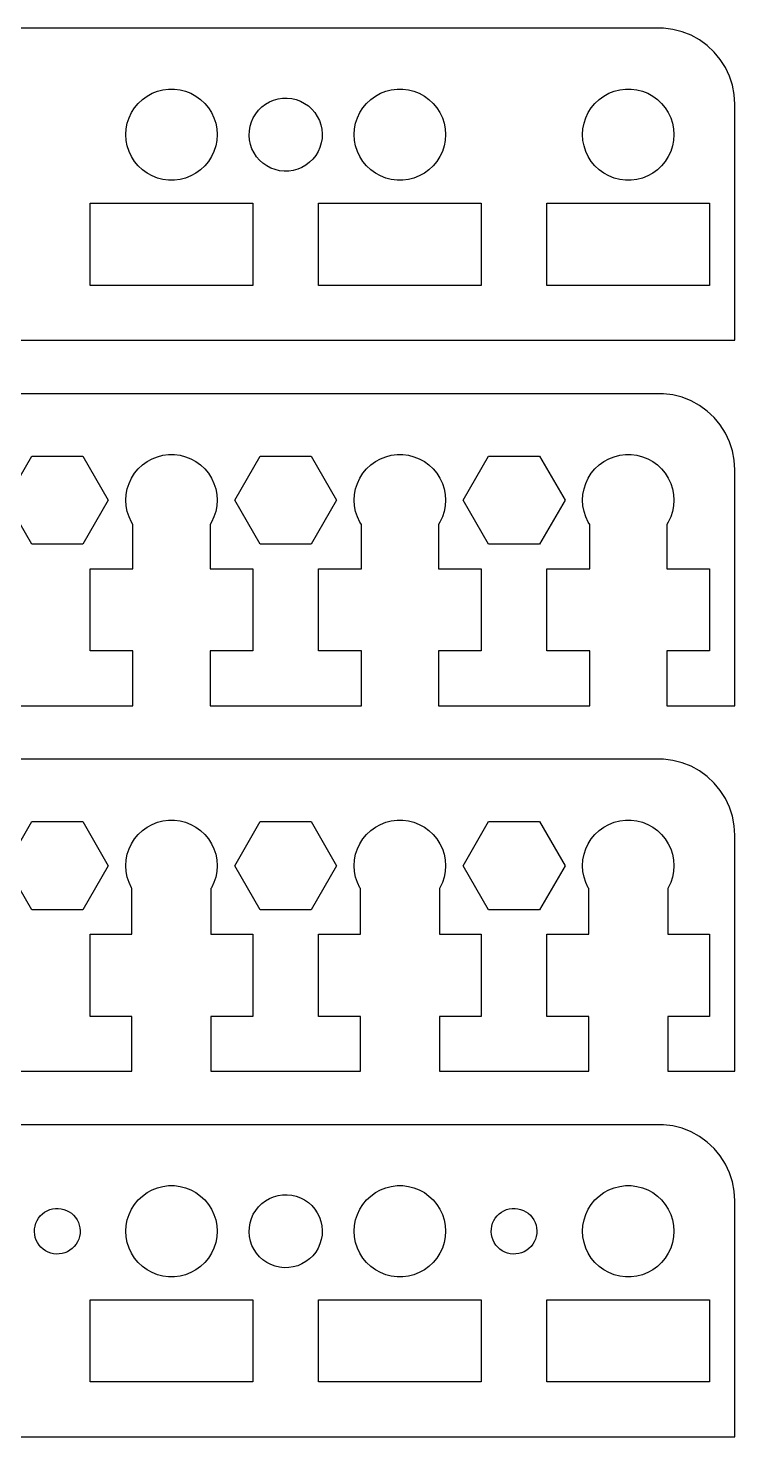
# Model space of a CAD drawing. Header units: metres. Extents: x -52 to 52, y 0 to 92.
# Drawn here: x 5.6 to 52, y 0 to 92.5 of the extents above; entities that cross this region are included whole.
import ezdxf

# ---------------------------------------------------------------- set-up
doc = ezdxf.new("R2010")
doc.units = ezdxf.units.M

msp = doc.modelspace()

# ---------------------------------------------------------------- linework, layer by layer
for p, q in [((47.3139, 92.4901), (-47.3139, 92.4901)), ((47.9369, 92.4114), (47.3139, 92.4901)), ((48.5451, 92.2553), (47.9369, 92.4114)), ((49.1289, 92.0241), (48.5451, 92.2553)), ((49.6791, 91.7216), (49.1289, 92.0241)), ((50.1871, 91.3526), (49.6791, 91.7216)), ((50.6448, 90.9227), (50.1871, 91.3526)), ((51.0451, 90.4389), (50.6448, 90.9227)), ((51.3815, 89.9088), (51.0451, 90.4389)), ((51.6489, 89.3406), (51.3815, 89.9088)), ((51.8429, 88.7434), (51.6489, 89.3406)), ((13.0877, 87.8115), (13.3925, 88.033)), ((13.3925, 88.033), (13.7227, 88.2145)), ((13.7227, 88.2145), (14.0729, 88.3532)), ((14.0729, 88.3532), (14.4379, 88.4469)), ((14.4379, 88.4469), (14.8116, 88.4941)), ((14.8116, 88.4941), (15.1884, 88.4941)), ((15.1884, 88.4941), (15.5621, 88.4469)), ((15.5621, 88.4469), (15.927, 88.3532)), ((15.927, 88.3532), (16.2773, 88.2145)), ((16.2773, 88.2145), (16.6075, 88.033)), ((16.6075, 88.033), (16.9123, 87.8115)), ((22.001, 87.8475), (22.2992, 87.8916)), ((22.2992, 87.8916), (22.6005, 87.8979)), ((22.6005, 87.8979), (22.9002, 87.8664)), ((22.9002, 87.8664), (23.1937, 87.7976)), ((28.0877, 87.8115), (28.3925, 88.033)), ((28.3925, 88.033), (28.7227, 88.2145)), ((28.7227, 88.2145), (29.0729, 88.3532)), ((29.0729, 88.3532), (29.4379, 88.4469)), ((29.4379, 88.4469), (29.8116, 88.4941)), ((29.8116, 88.4941), (30.1884, 88.4941)), ((30.1884, 88.4941), (30.5621, 88.4469)), ((30.5621, 88.4469), (30.927, 88.3532)), ((30.927, 88.3532), (31.2773, 88.2145)), ((31.2773, 88.2145), (31.6075, 88.033)), ((31.6075, 88.033), (31.9123, 87.8115)), ((43.0877, 87.8115), (43.3925, 88.033)), ((43.3925, 88.033), (43.7227, 88.2145)), ((43.7227, 88.2145), (44.0729, 88.3532)), ((44.0729, 88.3532), (44.4379, 88.4469)), ((44.4379, 88.4469), (44.8116, 88.4941)), ((44.8116, 88.4941), (45.1884, 88.4941)), ((45.1884, 88.4941), (45.5621, 88.4469)), ((45.5621, 88.4469), (45.927, 88.3532)), ((45.927, 88.3532), (46.2773, 88.2145)), ((46.2773, 88.2145), (46.6075, 88.033)), ((46.6075, 88.033), (46.9123, 87.8115)), ((51.9606, 88.1267), (51.8429, 88.7434)), ((52, 87.5), (51.9606, 88.1267)), ((12.2107, 86.6044), (12.3711, 86.9453)), ((12.3711, 86.9453), (12.5729, 87.2634)), ((12.5729, 87.2634), (12.8131, 87.5536)), ((12.8131, 87.5536), (13.0877, 87.8115)), ((16.9123, 87.8115), (17.1869, 87.5536)), ((17.1869, 87.5536), (17.427, 87.2634)), ((17.427, 87.2634), (17.6289, 86.9453)), ((17.6289, 86.9453), (17.7893, 86.6044)), ((20.5292, 86.8697), (20.7164, 87.1059)), ((20.7164, 87.1059), (20.9318, 87.3168)), ((20.9318, 87.3168), (21.1719, 87.499)), ((21.1719, 87.499), (21.4329, 87.6497)), ((21.4329, 87.6497), (21.7107, 87.7665)), ((21.7107, 87.7665), (22.001, 87.8475)), ((23.1937, 87.7976), (23.4762, 87.6925)), ((23.4762, 87.6925), (23.7433, 87.5529)), ((23.7433, 87.5529), (23.9908, 87.3809)), ((23.9908, 87.3809), (24.2147, 87.1792)), ((24.2147, 87.1792), (24.4117, 86.951)), ((24.4117, 86.951), (24.5785, 86.7)), ((27.2107, 86.6044), (27.3711, 86.9453)), ((27.3711, 86.9453), (27.5729, 87.2634)), ((27.5729, 87.2634), (27.8131, 87.5536)), ((27.8131, 87.5536), (28.0877, 87.8115)), ((31.9123, 87.8115), (32.1869, 87.5536)), ((32.1869, 87.5536), (32.427, 87.2634)), ((32.427, 87.2634), (32.6289, 86.9453)), ((32.6289, 86.9453), (32.7893, 86.6044)), ((42.2107, 86.6044), (42.3711, 86.9453)), ((42.3711, 86.9453), (42.5729, 87.2634)), ((42.5729, 87.2634), (42.8131, 87.5536)), ((42.8131, 87.5536), (43.0877, 87.8115)), ((46.9123, 87.8115), (47.1869, 87.5536)), ((47.1869, 87.5536), (47.427, 87.2634)), ((47.427, 87.2634), (47.6289, 86.9453)), ((47.6289, 86.9453), (47.7893, 86.6044)), ((52, 72), (52, 87.5)), ((12.0237, 85.876), (12.0942, 86.2461)), ((12.0942, 86.2461), (12.2107, 86.6044)), ((17.7893, 86.6044), (17.9057, 86.2461)), ((17.9057, 86.2461), (17.9763, 85.876)), ((20.1131, 85.7509), (20.1634, 86.048)), ((20.1634, 86.048), (20.2505, 86.3366)), ((20.2505, 86.3366), (20.3731, 86.6119)), ((20.3731, 86.6119), (20.5292, 86.8697)), ((24.5785, 86.7), (24.7125, 86.43)), ((24.7125, 86.43), (24.8116, 86.1454)), ((24.8116, 86.1454), (24.8743, 85.8506)), ((27.0237, 85.876), (27.0942, 86.2461)), ((27.0942, 86.2461), (27.2107, 86.6044)), ((32.7893, 86.6044), (32.9057, 86.2461)), ((32.9057, 86.2461), (32.9763, 85.876)), ((42.0237, 85.876), (42.0942, 86.2461)), ((42.0942, 86.2461), (42.2107, 86.6044)), ((47.7893, 86.6044), (47.9057, 86.2461)), ((47.9057, 86.2461), (47.9763, 85.876)), ((12, 85.5), (12.0237, 85.876)), ((12.0237, 85.124), (12, 85.5)), ((12.0942, 84.7539), (12.0237, 85.124)), ((17.9763, 85.124), (17.9057, 84.7539)), ((17.9763, 85.876), (18, 85.5)), ((18, 85.5), (17.9763, 85.124)), ((20.1005, 85.4497), (20.1131, 85.7509)), ((20.1257, 85.1494), (20.1005, 85.4497)), ((20.1884, 84.8546), (20.1257, 85.1494)), ((24.8868, 85.2491), (24.8366, 84.952)), ((24.8743, 85.8506), (24.8995, 85.5502)), ((24.8995, 85.5502), (24.8868, 85.2491)), ((27, 85.5), (27.0237, 85.876)), ((27.0237, 85.124), (27, 85.5)), ((27.0942, 84.7539), (27.0237, 85.124)), ((32.9763, 85.124), (32.9057, 84.7539)), ((32.9763, 85.876), (33, 85.5)), ((33, 85.5), (32.9763, 85.124)), ((42, 85.5), (42.0237, 85.876)), ((42.0237, 85.124), (42, 85.5)), ((42.0942, 84.7539), (42.0237, 85.124)), ((47.9763, 85.124), (47.9057, 84.7539)), ((47.9763, 85.876), (48, 85.5)), ((48, 85.5), (47.9763, 85.124)), ((12.2107, 84.3956), (12.0942, 84.7539)), ((12.3711, 84.0547), (12.2107, 84.3956)), ((17.7893, 84.3956), (17.6289, 84.0547)), ((17.9057, 84.7539), (17.7893, 84.3956)), ((20.2875, 84.57), (20.1884, 84.8546)), ((20.4215, 84.3), (20.2875, 84.57)), ((20.5883, 84.049), (20.4215, 84.3)), ((24.6269, 84.3881), (24.4707, 84.1303)), ((24.7495, 84.6634), (24.6269, 84.3881)), ((24.8366, 84.952), (24.7495, 84.6634)), ((27.2107, 84.3956), (27.0942, 84.7539)), ((27.3711, 84.0547), (27.2107, 84.3956)), ((32.7893, 84.3956), (32.6289, 84.0547)), ((32.9057, 84.7539), (32.7893, 84.3956)), ((42.2107, 84.3956), (42.0942, 84.7539)), ((42.3711, 84.0547), (42.2107, 84.3956)), ((47.7893, 84.3956), (47.6289, 84.0547)), ((47.9057, 84.7539), (47.7893, 84.3956)), ((12.5729, 83.7366), (12.3711, 84.0547)), ((12.8131, 83.4464), (12.5729, 83.7366)), ((13.0877, 83.1884), (12.8131, 83.4464)), ((17.1869, 83.4464), (16.9123, 83.1884)), ((17.427, 83.7366), (17.1869, 83.4464)), ((17.6289, 84.0547), (17.427, 83.7366)), ((20.7853, 83.8208), (20.5883, 84.049)), ((21.0092, 83.6191), (20.7853, 83.8208)), ((21.2567, 83.4471), (21.0092, 83.6191)), ((21.5238, 83.3075), (21.2567, 83.4471)), ((21.8063, 83.2024), (21.5238, 83.3075)), ((23.5671, 83.3503), (23.2893, 83.2335)), ((23.8281, 83.501), (23.5671, 83.3503)), ((24.0682, 83.6832), (23.8281, 83.501)), ((24.2835, 83.8941), (24.0682, 83.6832)), ((24.4707, 84.1303), (24.2835, 83.8941)), ((27.5729, 83.7366), (27.3711, 84.0547)), ((27.8131, 83.4464), (27.5729, 83.7366)), ((28.0877, 83.1884), (27.8131, 83.4464)), ((32.1869, 83.4464), (31.9123, 83.1884)), ((32.427, 83.7366), (32.1869, 83.4464)), ((32.6289, 84.0547), (32.427, 83.7366)), ((42.5729, 83.7366), (42.3711, 84.0547)), ((42.8131, 83.4464), (42.5729, 83.7366)), ((43.0877, 83.1884), (42.8131, 83.4464)), ((47.1869, 83.4464), (46.9123, 83.1884)), ((47.427, 83.7366), (47.1869, 83.4464)), ((47.6289, 84.0547), (47.427, 83.7366)), ((13.3925, 82.967), (13.0877, 83.1884)), ((13.7227, 82.7855), (13.3925, 82.967)), ((14.0729, 82.6468), (13.7227, 82.7855)), ((14.4379, 82.5531), (14.0729, 82.6468)), ((14.8116, 82.5059), (14.4379, 82.5531)), ((15.1884, 82.5059), (14.8116, 82.5059)), ((15.5621, 82.5531), (15.1884, 82.5059)), ((15.927, 82.6468), (15.5621, 82.5531)), ((16.2773, 82.7855), (15.927, 82.6468)), ((16.6075, 82.967), (16.2773, 82.7855)), ((16.9123, 83.1884), (16.6075, 82.967)), ((22.0997, 83.1336), (21.8063, 83.2024)), ((22.3995, 83.1021), (22.0997, 83.1336)), ((22.7008, 83.1084), (22.3995, 83.1021)), ((22.999, 83.1524), (22.7008, 83.1084)), ((23.2893, 83.2335), (22.999, 83.1524)), ((28.3925, 82.967), (28.0877, 83.1884)), ((28.7227, 82.7855), (28.3925, 82.967)), ((29.0729, 82.6468), (28.7227, 82.7855)), ((29.4379, 82.5531), (29.0729, 82.6468)), ((29.8116, 82.5059), (29.4379, 82.5531)), ((30.1884, 82.5059), (29.8116, 82.5059)), ((30.5621, 82.5531), (30.1884, 82.5059)), ((30.927, 82.6468), (30.5621, 82.5531)), ((31.2773, 82.7855), (30.927, 82.6468)), ((31.6075, 82.967), (31.2773, 82.7855)), ((31.9123, 83.1884), (31.6075, 82.967)), ((43.3925, 82.967), (43.0877, 83.1884)), ((43.7227, 82.7855), (43.3925, 82.967)), ((44.0729, 82.6468), (43.7227, 82.7855)), ((44.4379, 82.5531), (44.0729, 82.6468)), ((44.8116, 82.5059), (44.4379, 82.5531)), ((45.1884, 82.5059), (44.8116, 82.5059)), ((45.5621, 82.5531), (45.1884, 82.5059)), ((45.927, 82.6468), (45.5621, 82.5531)), ((46.2773, 82.7855), (45.927, 82.6468)), ((46.6075, 82.967), (46.2773, 82.7855)), ((46.9123, 83.1884), (46.6075, 82.967)), ((9.65337, 75.6), (9.65337, 81)), ((9.65337, 81), (20.3466, 81)), ((20.3466, 81), (20.3466, 75.6)), ((24.6534, 75.6), (24.6534, 81)), ((24.6534, 81), (35.3466, 81)), ((35.3466, 81), (35.3466, 75.6)), ((39.6534, 75.6), (39.6534, 81)), ((39.6534, 81), (50.3466, 81)), ((50.3466, 81), (50.3466, 75.6)), ((20.3466, 75.6), (9.65337, 75.6)), ((35.3466, 75.6), (24.6534, 75.6)), ((50.3466, 75.6), (39.6534, 75.6)), ((-52, 72), (52, 72)), ((47.3139, 68.4901), (-47.3139, 68.4901)), ((47.9369, 68.4114), (47.3139, 68.4901)), ((48.5451, 68.2553), (47.9369, 68.4114)), ((49.1289, 68.0241), (48.5451, 68.2553)), ((49.6791, 67.7216), (49.1289, 68.0241)), ((50.1871, 67.3526), (49.6791, 67.7216)), ((50.6448, 66.9227), (50.1871, 67.3526)), ((51.0451, 66.4389), (50.6448, 66.9227)), ((51.3815, 65.9088), (51.0451, 66.4389)), ((51.6489, 65.3406), (51.3815, 65.9088)), ((51.8429, 64.7434), (51.6489, 65.3406)), ((51.9606, 64.1267), (51.8429, 64.7434)), ((4.15341, 61.5), (5.82671, 64.3982)), ((5.82671, 64.3982), (9.17329, 64.3982)), ((9.17329, 64.3982), (10.8466, 61.5)), ((13.0877, 63.8115), (13.3925, 64.033)), ((13.3925, 64.033), (13.7227, 64.2145)), ((13.7227, 64.2145), (14.0729, 64.3532)), ((14.0729, 64.3532), (14.4379, 64.4469)), ((14.4379, 64.4469), (14.8116, 64.4941)), ((14.8116, 64.4941), (15.1884, 64.4941)), ((15.1884, 64.4941), (15.5621, 64.4469)), ((15.5621, 64.4469), (15.927, 64.3532)), ((15.927, 64.3532), (16.2773, 64.2145)), ((16.2773, 64.2145), (16.6075, 64.033)), ((16.6075, 64.033), (16.9123, 63.8115)), ((19.1534, 61.5), (20.8267, 64.3982)), ((20.8267, 64.3982), (24.1733, 64.3982)), ((24.1733, 64.3982), (25.8466, 61.5)), ((28.0877, 63.8115), (28.3925, 64.033)), ((28.3925, 64.033), (28.7227, 64.2145)), ((28.7227, 64.2145), (29.0729, 64.3532)), ((29.0729, 64.3532), (29.4379, 64.4469)), ((29.4379, 64.4469), (29.8116, 64.4941)), ((29.8116, 64.4941), (30.1884, 64.4941)), ((30.1884, 64.4941), (30.5621, 64.4469)), ((30.5621, 64.4469), (30.927, 64.3532)), ((30.927, 64.3532), (31.2773, 64.2145)), ((31.2773, 64.2145), (31.6075, 64.033)), ((31.6075, 64.033), (31.9123, 63.8115)), ((34.1534, 61.5), (35.8267, 64.3982)), ((35.8267, 64.3982), (39.1733, 64.3982)), ((39.1733, 64.3982), (40.8466, 61.5)), ((43.0877, 63.8115), (43.3925, 64.033)), ((43.3925, 64.033), (43.7227, 64.2145)), ((43.7227, 64.2145), (44.0729, 64.3532)), ((44.0729, 64.3532), (44.4379, 64.4469)), ((44.4379, 64.4469), (44.8116, 64.4941)), ((44.8116, 64.4941), (45.1884, 64.4941)), ((45.1884, 64.4941), (45.5621, 64.4469)), ((45.5621, 64.4469), (45.927, 64.3532)), ((45.927, 64.3532), (46.2773, 64.2145)), ((46.2773, 64.2145), (46.6075, 64.033)), ((46.6075, 64.033), (46.9123, 63.8115)), ((52, 63.5), (51.9606, 64.1267)), ((12.2107, 62.6044), (12.3711, 62.9453)), ((12.3711, 62.9453), (12.5729, 63.2634)), ((12.5729, 63.2634), (12.8131, 63.5536)), ((12.8131, 63.5536), (13.0877, 63.8115)), ((16.9123, 63.8115), (17.1869, 63.5536)), ((17.1869, 63.5536), (17.427, 63.2634)), ((17.427, 63.2634), (17.6289, 62.9453)), ((17.6289, 62.9453), (17.7893, 62.6044)), ((27.2107, 62.6044), (27.3711, 62.9453)), ((27.3711, 62.9453), (27.5729, 63.2634)), ((27.5729, 63.2634), (27.8131, 63.5536)), ((27.8131, 63.5536), (28.0877, 63.8115)), ((31.9123, 63.8115), (32.1869, 63.5536)), ((32.1869, 63.5536), (32.427, 63.2634)), ((32.427, 63.2634), (32.6289, 62.9453)), ((32.6289, 62.9453), (32.7893, 62.6044)), ((42.2107, 62.6044), (42.3711, 62.9453)), ((42.3711, 62.9453), (42.5729, 63.2634)), ((42.5729, 63.2634), (42.8131, 63.5536)), ((42.8131, 63.5536), (43.0877, 63.8115)), ((46.9123, 63.8115), (47.1869, 63.5536)), ((47.1869, 63.5536), (47.427, 63.2634)), ((47.427, 63.2634), (47.6289, 62.9453)), ((47.6289, 62.9453), (47.7893, 62.6044)), ((52, 48), (52, 63.5)), ((12.0237, 61.876), (12.0942, 62.2461)), ((12.0942, 62.2461), (12.2107, 62.6044)), ((17.7893, 62.6044), (17.9057, 62.2461)), ((17.9057, 62.2461), (17.9763, 61.876)), ((27.0237, 61.876), (27.0942, 62.2461)), ((27.0942, 62.2461), (27.2107, 62.6044)), ((32.7893, 62.6044), (32.9057, 62.2461)), ((32.9057, 62.2461), (32.9763, 61.876)), ((42.0237, 61.876), (42.0942, 62.2461)), ((42.0942, 62.2461), (42.2107, 62.6044)), ((47.7893, 62.6044), (47.9057, 62.2461)), ((47.9057, 62.2461), (47.9763, 61.876)), ((5.82671, 58.6018), (4.15341, 61.5)), ((10.8466, 61.5), (9.17329, 58.6018)), ((12, 61.5), (12.0237, 61.876)), ((12.0237, 61.124), (12, 61.5)), ((12.0942, 60.7539), (12.0237, 61.124)), ((17.9763, 61.124), (17.9057, 60.7539)), ((17.9763, 61.876), (18, 61.5)), ((18, 61.5), (17.9763, 61.124)), ((20.8267, 58.6018), (19.1534, 61.5)), ((25.8466, 61.5), (24.1733, 58.6018)), ((27, 61.5), (27.0237, 61.876)), ((27.0237, 61.124), (27, 61.5)), ((27.0942, 60.7539), (27.0237, 61.124)), ((32.9763, 61.124), (32.9057, 60.7539)), ((32.9763, 61.876), (33, 61.5)), ((33, 61.5), (32.9763, 61.124)), ((35.8267, 58.6018), (34.1534, 61.5)), ((40.8466, 61.5), (39.1733, 58.6018)), ((42, 61.5), (42.0237, 61.876)), ((42.0237, 61.124), (42, 61.5)), ((42.0942, 60.7539), (42.0237, 61.124)), ((47.9763, 61.124), (47.9057, 60.7539)), ((47.9763, 61.876), (48, 61.5)), ((48, 61.5), (47.9763, 61.124)), ((12.2107, 60.3956), (12.0942, 60.7539)), ((12.3711, 60.0547), (12.2107, 60.3956)), ((17.7893, 60.3956), (17.6289, 60.0547)), ((17.9057, 60.7539), (17.7893, 60.3956)), ((27.2107, 60.3956), (27.0942, 60.7539)), ((27.3711, 60.0547), (27.2107, 60.3956)), ((32.7893, 60.3956), (32.6289, 60.0547)), ((32.9057, 60.7539), (32.7893, 60.3956)), ((42.2107, 60.3956), (42.0942, 60.7539)), ((42.3711, 60.0547), (42.2107, 60.3956)), ((47.7893, 60.3956), (47.6289, 60.0547)), ((47.9057, 60.7539), (47.7893, 60.3956)), ((12.4693, 59.9), (12.3711, 60.0547)), ((12.4693, 57), (12.4693, 59.9)), ((17.6289, 60.0547), (17.5307, 59.9)), ((17.5307, 59.9), (17.5307, 57)), ((27.4693, 59.9), (27.3711, 60.0547)), ((27.4693, 57), (27.4693, 59.9)), ((32.6289, 60.0547), (32.5307, 59.9)), ((32.5307, 59.9), (32.5307, 57)), ((42.4693, 59.9), (42.3711, 60.0547)), ((42.4693, 57), (42.4693, 59.9)), ((47.6289, 60.0547), (47.5307, 59.9)), ((47.5307, 59.9), (47.5307, 57)), ((9.17329, 58.6018), (5.82671, 58.6018)), ((24.1733, 58.6018), (20.8267, 58.6018)), ((39.1733, 58.6018), (35.8267, 58.6018)), ((9.65337, 51.6), (9.65337, 57)), ((9.65337, 57), (12.4693, 57)), ((17.5307, 57), (20.3466, 57)), ((20.3466, 57), (20.3466, 51.6)), ((24.6534, 51.6), (24.6534, 57)), ((24.6534, 57), (27.4693, 57)), ((32.5307, 57), (35.3466, 57)), ((35.3466, 57), (35.3466, 51.6)), ((39.6534, 51.6), (39.6534, 57)), ((39.6534, 57), (42.4693, 57)), ((47.5307, 57), (50.3466, 57)), ((50.3466, 57), (50.3466, 51.6)), ((12.4693, 51.6), (9.65337, 51.6)), ((12.4693, 48), (12.4693, 51.6)), ((20.3466, 51.6), (17.5307, 51.6)), ((17.5307, 51.6), (17.5307, 48)), ((27.4693, 51.6), (24.6534, 51.6)), ((27.4693, 48), (27.4693, 51.6)), ((35.3466, 51.6), (32.5307, 51.6)), ((32.5307, 51.6), (32.5307, 48)), ((42.4693, 51.6), (39.6534, 51.6)), ((42.4693, 48), (42.4693, 51.6)), ((50.3466, 51.6), (47.5307, 51.6)), ((47.5307, 51.6), (47.5307, 48)), ((2.53072, 48), (12.4693, 48)), ((17.5307, 48), (27.4693, 48)), ((32.5307, 48), (42.4693, 48)), ((47.5307, 48), (52, 48)), ((47.3139, 44.4901), (-47.3139, 44.4901)), ((47.9369, 44.4114), (47.3139, 44.4901)), ((48.5451, 44.2553), (47.9369, 44.4114)), ((49.1289, 44.0241), (48.5451, 44.2553)), ((49.6791, 43.7216), (49.1289, 44.0241)), ((50.1871, 43.3526), (49.6791, 43.7216)), ((50.6448, 42.9227), (50.1871, 43.3526)), ((51.0451, 42.4389), (50.6448, 42.9227)), ((51.3815, 41.9088), (51.0451, 42.4389)), ((51.6489, 41.3406), (51.3815, 41.9088)), ((51.8429, 40.7434), (51.6489, 41.3406)), ((51.9606, 40.1267), (51.8429, 40.7434)), ((4.15341, 37.5), (5.82671, 40.3982)), ((5.82671, 40.3982), (9.17329, 40.3982)), ((9.17329, 40.3982), (10.8466, 37.5)), ((12.8131, 39.5536), (13.0877, 39.8115)), ((13.0877, 39.8115), (13.3925, 40.033)), ((13.3925, 40.033), (13.7227, 40.2145)), ((13.7227, 40.2145), (14.0729, 40.3532)), ((14.0729, 40.3532), (14.4379, 40.4469)), ((14.4379, 40.4469), (14.8116, 40.4941)), ((14.8116, 40.4941), (15.1884, 40.4941)), ((15.1884, 40.4941), (15.5621, 40.4469)), ((15.5621, 40.4469), (15.927, 40.3532)), ((15.927, 40.3532), (16.2773, 40.2145)), ((16.2773, 40.2145), (16.6075, 40.033)), ((16.6075, 40.033), (16.9123, 39.8115)), ((16.9123, 39.8115), (17.1869, 39.5536)), ((19.1534, 37.5), (20.8267, 40.3982)), ((20.8267, 40.3982), (24.1733, 40.3982)), ((24.1733, 40.3982), (25.8466, 37.5)), ((27.8131, 39.5536), (28.0877, 39.8115)), ((28.0877, 39.8115), (28.3925, 40.033)), ((28.3925, 40.033), (28.7227, 40.2145)), ((28.7227, 40.2145), (29.0729, 40.3532)), ((29.0729, 40.3532), (29.4379, 40.4469)), ((29.4379, 40.4469), (29.8116, 40.4941)), ((29.8116, 40.4941), (30.1884, 40.4941)), ((30.1884, 40.4941), (30.5621, 40.4469)), ((30.5621, 40.4469), (30.927, 40.3532)), ((30.927, 40.3532), (31.2773, 40.2145)), ((31.2773, 40.2145), (31.6075, 40.033)), ((31.6075, 40.033), (31.9123, 39.8115)), ((31.9123, 39.8115), (32.1869, 39.5536)), ((34.1534, 37.5), (35.8267, 40.3982)), ((35.8267, 40.3982), (39.1733, 40.3982)), ((39.1733, 40.3982), (40.8466, 37.5)), ((42.8131, 39.5536), (43.0877, 39.8115)), ((43.0877, 39.8115), (43.3925, 40.033)), ((43.3925, 40.033), (43.7227, 40.2145)), ((43.7227, 40.2145), (44.0729, 40.3532)), ((44.0729, 40.3532), (44.4379, 40.4469)), ((44.4379, 40.4469), (44.8116, 40.4941)), ((44.8116, 40.4941), (45.1884, 40.4941)), ((45.1884, 40.4941), (45.5621, 40.4469)), ((45.5621, 40.4469), (45.927, 40.3532)), ((45.927, 40.3532), (46.2773, 40.2145)), ((46.2773, 40.2145), (46.6075, 40.033)), ((46.6075, 40.033), (46.9123, 39.8115)), ((46.9123, 39.8115), (47.1869, 39.5536)), ((52, 39.5), (51.9606, 40.1267)), ((12.2107, 38.6044), (12.3711, 38.9453)), ((12.3711, 38.9453), (12.5729, 39.2634)), ((12.5729, 39.2634), (12.8131, 39.5536)), ((17.1869, 39.5536), (17.427, 39.2634)), ((17.427, 39.2634), (17.6289, 38.9453)), ((17.6289, 38.9453), (17.7893, 38.6044)), ((27.2107, 38.6044), (27.3711, 38.9453)), ((27.3711, 38.9453), (27.5729, 39.2634)), ((27.5729, 39.2634), (27.8131, 39.5536)), ((32.1869, 39.5536), (32.427, 39.2634)), ((32.427, 39.2634), (32.6289, 38.9453)), ((32.6289, 38.9453), (32.7893, 38.6044)), ((42.2107, 38.6044), (42.3711, 38.9453)), ((42.3711, 38.9453), (42.5729, 39.2634)), ((42.5729, 39.2634), (42.8131, 39.5536)), ((47.1869, 39.5536), (47.427, 39.2634)), ((47.427, 39.2634), (47.6289, 38.9453)), ((47.6289, 38.9453), (47.7893, 38.6044)), ((52, 24), (52, 39.5)), ((12.0237, 37.876), (12.0942, 38.2461)), ((12.0942, 38.2461), (12.2107, 38.6044)), ((17.7893, 38.6044), (17.9057, 38.2461)), ((17.9057, 38.2461), (17.9763, 37.876)), ((27.0237, 37.876), (27.0942, 38.2461)), ((27.0942, 38.2461), (27.2107, 38.6044)), ((32.7893, 38.6044), (32.9057, 38.2461)), ((32.9057, 38.2461), (32.9763, 37.876)), ((42.0237, 37.876), (42.0942, 38.2461)), ((42.0942, 38.2461), (42.2107, 38.6044)), ((47.7893, 38.6044), (47.9057, 38.2461)), ((47.9057, 38.2461), (47.9763, 37.876)), ((5.82671, 34.6018), (4.15341, 37.5)), ((10.8466, 37.5), (9.17329, 34.6018)), ((12, 37.5), (12.0237, 37.876)), ((12.0237, 37.124), (12, 37.5)), ((12.0942, 36.7539), (12.0237, 37.124)), ((17.9763, 37.124), (17.9057, 36.7539)), ((17.9763, 37.876), (18, 37.5)), ((18, 37.5), (17.9763, 37.124)), ((20.8267, 34.6018), (19.1534, 37.5)), ((25.8466, 37.5), (24.1733, 34.6018)), ((27, 37.5), (27.0237, 37.876)), ((27.0237, 37.124), (27, 37.5)), ((27.0942, 36.7539), (27.0237, 37.124)), ((32.9763, 37.124), (32.9057, 36.7539)), ((32.9763, 37.876), (33, 37.5)), ((33, 37.5), (32.9763, 37.124)), ((35.8267, 34.6018), (34.1534, 37.5)), ((40.8466, 37.5), (39.1733, 34.6018)), ((42, 37.5), (42.0237, 37.876)), ((42.0237, 37.124), (42, 37.5)), ((42.0942, 36.7539), (42.0237, 37.124)), ((47.9763, 37.124), (47.9057, 36.7539)), ((47.9763, 37.876), (48, 37.5)), ((48, 37.5), (47.9763, 37.124)), ((12.2107, 36.3956), (12.0942, 36.7539)), ((12.3711, 36.0547), (12.2107, 36.3956)), ((17.7893, 36.3956), (17.6289, 36.0547)), ((17.9057, 36.7539), (17.7893, 36.3956)), ((27.2107, 36.3956), (27.0942, 36.7539)), ((27.3711, 36.0547), (27.2107, 36.3956)), ((32.7893, 36.3956), (32.6289, 36.0547)), ((32.9057, 36.7539), (32.7893, 36.3956)), ((42.2107, 36.3956), (42.0942, 36.7539)), ((42.3711, 36.0547), (42.2107, 36.3956)), ((47.7893, 36.3956), (47.6289, 36.0547)), ((47.9057, 36.7539), (47.7893, 36.3956)), ((12.4058, 36), (12.3711, 36.0547)), ((12.4058, 33), (12.4058, 36)), ((17.6289, 36.0547), (17.5942, 36)), ((17.5942, 36), (17.5942, 33)), ((27.4058, 36), (27.3711, 36.0547)), ((27.4058, 33), (27.4058, 36)), ((32.6289, 36.0547), (32.5942, 36)), ((32.5942, 36), (32.5942, 33)), ((42.4058, 36), (42.3711, 36.0547)), ((42.4058, 33), (42.4058, 36)), ((47.6289, 36.0547), (47.5942, 36)), ((47.5942, 36), (47.5942, 33)), ((9.17329, 34.6018), (5.82671, 34.6018)), ((24.1733, 34.6018), (20.8267, 34.6018)), ((39.1733, 34.6018), (35.8267, 34.6018)), ((9.65337, 27.6), (9.65337, 33)), ((9.65337, 33), (12.4058, 33)), ((17.5942, 33), (20.3466, 33)), ((20.3466, 33), (20.3466, 27.6)), ((24.6534, 27.6), (24.6534, 33)), ((24.6534, 33), (27.4058, 33)), ((32.5942, 33), (35.3466, 33)), ((35.3466, 33), (35.3466, 27.6)), ((39.6534, 27.6), (39.6534, 33)), ((39.6534, 33), (42.4058, 33)), ((47.5942, 33), (50.3466, 33)), ((50.3466, 33), (50.3466, 27.6)), ((12.4058, 27.6), (9.65337, 27.6)), ((12.4058, 24), (12.4058, 27.6)), ((20.3466, 27.6), (17.5942, 27.6)), ((17.5942, 27.6), (17.5942, 24)), ((27.4058, 27.6), (24.6534, 27.6)), ((27.4058, 24), (27.4058, 27.6)), ((35.3466, 27.6), (32.5942, 27.6)), ((32.5942, 27.6), (32.5942, 24)), ((42.4058, 27.6), (39.6534, 27.6)), ((42.4058, 24), (42.4058, 27.6)), ((50.3466, 27.6), (47.5942, 27.6)), ((47.5942, 27.6), (47.5942, 24)), ((2.59418, 24), (12.4058, 24)), ((17.5942, 24), (27.4058, 24)), ((32.5942, 24), (42.4058, 24)), ((47.5942, 24), (52, 24)), ((47.3139, 20.4901), (-47.3139, 20.4901)), ((47.9369, 20.4114), (47.3139, 20.4901)), ((48.5451, 20.2553), (47.9369, 20.4114)), ((49.1289, 20.0241), (48.5451, 20.2553)), ((49.6791, 19.7216), (49.1289, 20.0241)), ((50.1871, 19.3526), (49.6791, 19.7216)), ((50.6448, 18.9227), (50.1871, 19.3526)), ((51.0451, 18.4389), (50.6448, 18.9227)), ((51.3815, 17.9088), (51.0451, 18.4389)), ((51.6489, 17.3406), (51.3815, 17.9088)), ((51.8429, 16.7434), (51.6489, 17.3406)), ((51.9606, 16.1267), (51.8429, 16.7434)), ((12.8131, 15.5536), (13.0877, 15.8115)), ((13.0877, 15.8115), (13.3925, 16.033)), ((13.3925, 16.033), (13.7227, 16.2145)), ((13.7227, 16.2145), (14.0729, 16.3532)), ((14.0729, 16.3532), (14.4379, 16.4469)), ((14.4379, 16.4469), (14.8116, 16.4941)), ((14.8116, 16.4941), (15.1884, 16.4941)), ((15.1884, 16.4941), (15.5621, 16.4469)), ((15.5621, 16.4469), (15.927, 16.3532)), ((15.927, 16.3532), (16.2773, 16.2145)), ((16.2773, 16.2145), (16.6075, 16.033)), ((16.6075, 16.033), (16.9123, 15.8115)), ((16.9123, 15.8115), (17.1869, 15.5536)), ((21.4329, 15.6497), (21.7107, 15.7665)), ((21.7107, 15.7665), (22.001, 15.8475)), ((22.001, 15.8475), (22.2992, 15.8916)), ((22.2992, 15.8916), (22.6005, 15.8979)), ((22.6005, 15.8979), (22.9002, 15.8664)), ((22.9002, 15.8664), (23.1937, 15.7976)), ((23.1937, 15.7976), (23.4762, 15.6925)), ((27.8131, 15.5536), (28.0877, 15.8115)), ((28.0877, 15.8115), (28.3925, 16.033)), ((28.3925, 16.033), (28.7227, 16.2145)), ((28.7227, 16.2145), (29.0729, 16.3532)), ((29.0729, 16.3532), (29.4379, 16.4469)), ((29.4379, 16.4469), (29.8116, 16.4941)), ((29.8116, 16.4941), (30.1884, 16.4941)), ((30.1884, 16.4941), (30.5621, 16.4469)), ((30.5621, 16.4469), (30.927, 16.3532)), ((30.927, 16.3532), (31.2773, 16.2145)), ((31.2773, 16.2145), (31.6075, 16.033)), ((31.6075, 16.033), (31.9123, 15.8115)), ((31.9123, 15.8115), (32.1869, 15.5536)), ((42.8131, 15.5536), (43.0877, 15.8115)), ((43.0877, 15.8115), (43.3925, 16.033)), ((43.3925, 16.033), (43.7227, 16.2145)), ((43.7227, 16.2145), (44.0729, 16.3532)), ((44.0729, 16.3532), (44.4379, 16.4469)), ((44.4379, 16.4469), (44.8116, 16.4941)), ((44.8116, 16.4941), (45.1884, 16.4941)), ((45.1884, 16.4941), (45.5621, 16.4469)), ((45.5621, 16.4469), (45.927, 16.3532)), ((45.927, 16.3532), (46.2773, 16.2145)), ((46.2773, 16.2145), (46.6075, 16.033)), ((46.6075, 16.033), (46.9123, 15.8115)), ((46.9123, 15.8115), (47.1869, 15.5536)), ((52, 15.5), (51.9606, 16.1267)), ((6.66991, 14.7494), (6.83304, 14.8436)), ((6.83304, 14.8436), (7.0067, 14.9165)), ((7.0067, 14.9165), (7.18813, 14.9672)), ((7.18813, 14.9672), (7.37448, 14.9947)), ((7.37448, 14.9947), (7.56281, 14.9987)), ((7.56281, 14.9987), (7.75015, 14.979)), ((7.75015, 14.979), (7.93353, 14.936)), ((7.93353, 14.936), (8.11009, 14.8703)), ((8.11009, 14.8703), (8.27704, 14.783)), ((12.2107, 14.6044), (12.3711, 14.9453)), ((12.3711, 14.9453), (12.5729, 15.2634)), ((12.5729, 15.2634), (12.8131, 15.5536)), ((17.1869, 15.5536), (17.427, 15.2634)), ((17.427, 15.2634), (17.6289, 14.9453)), ((17.6289, 14.9453), (17.7893, 14.6044)), ((20.3731, 14.6119), (20.5292, 14.8697)), ((20.5292, 14.8697), (20.7164, 15.1059)), ((20.7164, 15.1059), (20.9318, 15.3168)), ((20.9318, 15.3168), (21.1719, 15.499)), ((21.1719, 15.499), (21.4329, 15.6497)), ((23.4762, 15.6925), (23.7433, 15.5529)), ((23.7433, 15.5529), (23.9908, 15.3809)), ((23.9908, 15.3809), (24.2147, 15.1792)), ((24.2147, 15.1792), (24.4117, 14.951)), ((24.4117, 14.951), (24.5785, 14.7)), ((27.2107, 14.6044), (27.3711, 14.9453)), ((27.3711, 14.9453), (27.5729, 15.2634)), ((27.5729, 15.2634), (27.8131, 15.5536)), ((32.1869, 15.5536), (32.427, 15.2634)), ((32.427, 15.2634), (32.6289, 14.9453)), ((32.6289, 14.9453), (32.7893, 14.6044)), ((36.6699, 14.7494), (36.833, 14.8436)), ((36.833, 14.8436), (37.0067, 14.9165)), ((37.0067, 14.9165), (37.1881, 14.9672)), ((37.1881, 14.9672), (37.3745, 14.9947)), ((37.3745, 14.9947), (37.5628, 14.9987)), ((37.5628, 14.9987), (37.7502, 14.979)), ((37.7502, 14.979), (37.9335, 14.936)), ((37.9335, 14.936), (38.1101, 14.8703)), ((38.1101, 14.8703), (38.277, 14.783)), ((42.2107, 14.6044), (42.3711, 14.9453)), ((42.3711, 14.9453), (42.5729, 15.2634)), ((42.5729, 15.2634), (42.8131, 15.5536)), ((47.1869, 15.5536), (47.427, 15.2634)), ((47.427, 15.2634), (47.6289, 14.9453)), ((47.6289, 14.9453), (47.7893, 14.6044)), ((52, 0), (52, 15.5)), ((6.03963, 13.8425), (6.09407, 14.0229)), ((6.09407, 14.0229), (6.17068, 14.1949)), ((6.17068, 14.1949), (6.26826, 14.3561)), ((6.26826, 14.3561), (6.38527, 14.5037)), ((6.38527, 14.5037), (6.51987, 14.6355)), ((6.51987, 14.6355), (6.66991, 14.7494)), ((8.27704, 14.783), (8.43172, 14.6755)), ((8.43172, 14.6755), (8.5717, 14.5495)), ((8.5717, 14.5495), (8.69479, 14.4069)), ((8.69479, 14.4069), (8.79903, 14.25)), ((8.79903, 14.25), (8.88278, 14.0813)), ((8.88278, 14.0813), (8.94473, 13.9034)), ((8.94473, 13.9034), (8.9839, 13.7191)), ((12, 13.5), (12.0237, 13.876)), ((12.0237, 13.876), (12.0942, 14.2461)), ((12.0942, 14.2461), (12.2107, 14.6044)), ((17.7893, 14.6044), (17.9057, 14.2461)), ((17.9057, 14.2461), (17.9763, 13.876)), ((17.9763, 13.876), (18, 13.5)), ((20.1131, 13.7509), (20.1634, 14.048)), ((20.1634, 14.048), (20.2505, 14.3366)), ((20.2505, 14.3366), (20.3731, 14.6119)), ((24.5785, 14.7), (24.7125, 14.43)), ((24.7125, 14.43), (24.8116, 14.1454)), ((24.8116, 14.1454), (24.8743, 13.8506)), ((27, 13.5), (27.0237, 13.876)), ((27.0237, 13.876), (27.0942, 14.2461)), ((27.0942, 14.2461), (27.2107, 14.6044)), ((32.7893, 14.6044), (32.9057, 14.2461)), ((32.9057, 14.2461), (32.9763, 13.876)), ((32.9763, 13.876), (33, 13.5)), ((36.0396, 13.8425), (36.0941, 14.0229)), ((36.0941, 14.0229), (36.1707, 14.1949)), ((36.1707, 14.1949), (36.2683, 14.3561)), ((36.2683, 14.3561), (36.3853, 14.5037)), ((36.3853, 14.5037), (36.5199, 14.6355)), ((36.5199, 14.6355), (36.6699, 14.7494)), ((38.277, 14.783), (38.4317, 14.6755)), ((38.4317, 14.6755), (38.5717, 14.5495)), ((38.5717, 14.5495), (38.6948, 14.4069)), ((38.6948, 14.4069), (38.799, 14.25)), ((38.799, 14.25), (38.8828, 14.0813)), ((38.8828, 14.0813), (38.9447, 13.9034)), ((38.9447, 13.9034), (38.9839, 13.7191)), ((42, 13.5), (42.0237, 13.876)), ((42.0237, 13.876), (42.0942, 14.2461)), ((42.0942, 14.2461), (42.2107, 14.6044)), ((47.7893, 14.6044), (47.9057, 14.2461)), ((47.9057, 14.2461), (47.9763, 13.876)), ((47.9763, 13.876), (48, 13.5)), ((6.00032, 13.4686), (6.00821, 13.6568)), ((6.01608, 13.2809), (6.00032, 13.4686)), ((6.00821, 13.6568), (6.03963, 13.8425)), ((6.05525, 13.0966), (6.01608, 13.2809)), ((6.1172, 12.9187), (6.05525, 13.0966)), ((8.90591, 12.9771), (8.8293, 12.8051)), ((8.96036, 13.1575), (8.90591, 12.9771)), ((8.99178, 13.3432), (8.96036, 13.1575)), ((8.9839, 13.7191), (8.99966, 13.5314)), ((8.99966, 13.5314), (8.99178, 13.3432)), ((12.0237, 13.124), (12, 13.5)), ((12.0942, 12.7539), (12.0237, 13.124)), ((17.9763, 13.124), (17.9057, 12.7539)), ((18, 13.5), (17.9763, 13.124)), ((20.1005, 13.4497), (20.1131, 13.7509)), ((20.1257, 13.1494), (20.1005, 13.4497)), ((20.1884, 12.8546), (20.1257, 13.1494)), ((24.8366, 12.952), (24.7495, 12.6634)), ((24.8868, 13.2491), (24.8366, 12.952)), ((24.8743, 13.8506), (24.8995, 13.5502)), ((24.8995, 13.5502), (24.8868, 13.2491)), ((27.0237, 13.124), (27, 13.5)), ((27.0942, 12.7539), (27.0237, 13.124)), ((32.9763, 13.124), (32.9057, 12.7539)), ((33, 13.5), (32.9763, 13.124)), ((36.0003, 13.4686), (36.0082, 13.6568)), ((36.0161, 13.2809), (36.0003, 13.4686)), ((36.0082, 13.6568), (36.0396, 13.8425)), ((36.0553, 13.0966), (36.0161, 13.2809)), ((36.1172, 12.9187), (36.0553, 13.0966)), ((38.9059, 12.9771), (38.8293, 12.8051)), ((38.9604, 13.1575), (38.9059, 12.9771)), ((38.9918, 13.3432), (38.9604, 13.1575)), ((38.9839, 13.7191), (38.9997, 13.5314)), ((38.9997, 13.5314), (38.9918, 13.3432)), ((42.0237, 13.124), (42, 13.5)), ((42.0942, 12.7539), (42.0237, 13.124)), ((47.9763, 13.124), (47.9057, 12.7539)), ((48, 13.5), (47.9763, 13.124)), ((6.20096, 12.75), (6.1172, 12.9187)), ((6.30519, 12.5931), (6.20096, 12.75)), ((6.42828, 12.4505), (6.30519, 12.5931)), ((6.56827, 12.3244), (6.42828, 12.4505)), ((6.72295, 12.2169), (6.56827, 12.3244)), ((6.88989, 12.1297), (6.72295, 12.2169)), ((7.06645, 12.064), (6.88989, 12.1297)), ((7.24983, 12.021), (7.06645, 12.064)), ((7.81186, 12.0328), (7.6255, 12.0052)), ((7.99329, 12.0834), (7.81186, 12.0328)), ((8.16695, 12.1564), (7.99329, 12.0834)), ((8.33008, 12.2506), (8.16695, 12.1564)), ((8.48012, 12.3645), (8.33008, 12.2506)), ((8.61472, 12.4963), (8.48012, 12.3645)), ((8.73172, 12.6439), (8.61472, 12.4963)), ((8.8293, 12.8051), (8.73172, 12.6439)), ((12.2107, 12.3956), (12.0942, 12.7539)), ((12.3711, 12.0547), (12.2107, 12.3956)), ((12.5729, 11.7366), (12.3711, 12.0547)), ((17.6289, 12.0547), (17.427, 11.7366)), ((17.7893, 12.3956), (17.6289, 12.0547)), ((17.9057, 12.7539), (17.7893, 12.3956)), ((20.2875, 12.57), (20.1884, 12.8546)), ((20.4215, 12.3), (20.2875, 12.57)), ((20.5883, 12.049), (20.4215, 12.3)), ((20.7853, 11.8208), (20.5883, 12.049)), ((24.4707, 12.1303), (24.2835, 11.8941)), ((24.6269, 12.3881), (24.4707, 12.1303)), ((24.7495, 12.6634), (24.6269, 12.3881)), ((27.2107, 12.3956), (27.0942, 12.7539)), ((27.3711, 12.0547), (27.2107, 12.3956)), ((27.5729, 11.7366), (27.3711, 12.0547)), ((32.6289, 12.0547), (32.427, 11.7366)), ((32.7893, 12.3956), (32.6289, 12.0547)), ((32.9057, 12.7539), (32.7893, 12.3956)), ((36.201, 12.75), (36.1172, 12.9187)), ((36.3052, 12.5931), (36.201, 12.75)), ((36.4283, 12.4505), (36.3052, 12.5931)), ((36.5683, 12.3244), (36.4283, 12.4505)), ((36.7229, 12.2169), (36.5683, 12.3244)), ((36.8899, 12.1297), (36.7229, 12.2169)), ((37.0665, 12.064), (36.8899, 12.1297)), ((37.2498, 12.021), (37.0665, 12.064)), ((37.8119, 12.0328), (37.6255, 12.0052)), ((37.9933, 12.0834), (37.8119, 12.0328)), ((38.1669, 12.1564), (37.9933, 12.0834)), ((38.3301, 12.2506), (38.1669, 12.1564)), ((38.4801, 12.3645), (38.3301, 12.2506)), ((38.6147, 12.4963), (38.4801, 12.3645)), ((38.7317, 12.6439), (38.6147, 12.4963)), ((38.8293, 12.8051), (38.7317, 12.6439)), ((42.2107, 12.3956), (42.0942, 12.7539)), ((42.3711, 12.0547), (42.2107, 12.3956)), ((42.5729, 11.7366), (42.3711, 12.0547)), ((47.6289, 12.0547), (47.427, 11.7366)), ((47.7893, 12.3956), (47.6289, 12.0547)), ((47.9057, 12.7539), (47.7893, 12.3956)), ((7.43718, 12.0013), (7.24983, 12.021)), ((7.6255, 12.0052), (7.43718, 12.0013)), ((12.8131, 11.4464), (12.5729, 11.7366)), ((13.0877, 11.1884), (12.8131, 11.4464)), ((13.3925, 10.967), (13.0877, 11.1884)), ((16.9123, 11.1884), (16.6075, 10.967)), ((17.1869, 11.4464), (16.9123, 11.1884)), ((17.427, 11.7366), (17.1869, 11.4464)), ((21.0092, 11.6191), (20.7853, 11.8208)), ((21.2567, 11.4471), (21.0092, 11.6191)), ((21.5238, 11.3075), (21.2567, 11.4471)), ((21.8063, 11.2024), (21.5238, 11.3075)), ((22.0997, 11.1336), (21.8063, 11.2024)), ((22.3995, 11.1021), (22.0997, 11.1336)), ((22.7008, 11.1084), (22.3995, 11.1021)), ((22.999, 11.1524), (22.7008, 11.1084)), ((23.2893, 11.2335), (22.999, 11.1524)), ((23.5671, 11.3503), (23.2893, 11.2335)), ((23.8281, 11.501), (23.5671, 11.3503)), ((24.0682, 11.6832), (23.8281, 11.501)), ((24.2835, 11.8941), (24.0682, 11.6832)), ((27.8131, 11.4464), (27.5729, 11.7366)), ((28.0877, 11.1884), (27.8131, 11.4464)), ((28.3925, 10.967), (28.0877, 11.1884)), ((31.9123, 11.1884), (31.6075, 10.967)), ((32.1869, 11.4464), (31.9123, 11.1884)), ((32.427, 11.7366), (32.1869, 11.4464)), ((37.4372, 12.0013), (37.2498, 12.021)), ((37.6255, 12.0052), (37.4372, 12.0013)), ((42.8131, 11.4464), (42.5729, 11.7366)), ((43.0877, 11.1884), (42.8131, 11.4464)), ((43.3925, 10.967), (43.0877, 11.1884)), ((46.9123, 11.1884), (46.6075, 10.967)), ((47.1869, 11.4464), (46.9123, 11.1884)), ((47.427, 11.7366), (47.1869, 11.4464)), ((13.7227, 10.7855), (13.3925, 10.967)), ((14.0729, 10.6468), (13.7227, 10.7855)), ((14.4379, 10.5531), (14.0729, 10.6468)), ((14.8116, 10.5059), (14.4379, 10.5531)), ((15.1884, 10.5059), (14.8116, 10.5059)), ((15.5621, 10.5531), (15.1884, 10.5059)), ((15.927, 10.6468), (15.5621, 10.5531)), ((16.2773, 10.7855), (15.927, 10.6468)), ((16.6075, 10.967), (16.2773, 10.7855)), ((28.7227, 10.7855), (28.3925, 10.967)), ((29.0729, 10.6468), (28.7227, 10.7855)), ((29.4379, 10.5531), (29.0729, 10.6468)), ((29.8116, 10.5059), (29.4379, 10.5531)), ((30.1884, 10.5059), (29.8116, 10.5059)), ((30.5621, 10.5531), (30.1884, 10.5059)), ((30.927, 10.6468), (30.5621, 10.5531)), ((31.2773, 10.7855), (30.927, 10.6468)), ((31.6075, 10.967), (31.2773, 10.7855)), ((43.7227, 10.7855), (43.3925, 10.967)), ((44.0729, 10.6468), (43.7227, 10.7855)), ((44.4379, 10.5531), (44.0729, 10.6468)), ((44.8116, 10.5059), (44.4379, 10.5531)), ((45.1884, 10.5059), (44.8116, 10.5059)), ((45.5621, 10.5531), (45.1884, 10.5059)), ((45.927, 10.6468), (45.5621, 10.5531)), ((46.2773, 10.7855), (45.927, 10.6468)), ((46.6075, 10.967), (46.2773, 10.7855)), ((9.65337, 3.59999), (9.65337, 9)), ((9.65337, 9), (20.3466, 9)), ((20.3466, 9), (20.3466, 3.59999)), ((24.6534, 3.59999), (24.6534, 9)), ((24.6534, 9), (35.3466, 9)), ((35.3466, 9), (35.3466, 3.59999)), ((39.6534, 3.59999), (39.6534, 9)), ((39.6534, 9), (50.3466, 9)), ((50.3466, 9), (50.3466, 3.59999)), ((20.3466, 3.59999), (9.65337, 3.59999)), ((35.3466, 3.59999), (24.6534, 3.59999)), ((50.3466, 3.59999), (39.6534, 3.59999)), ((-52, 0), (52, 0))]:
    msp.add_line(p, q)

doc.saveas('drawing.dxf')
